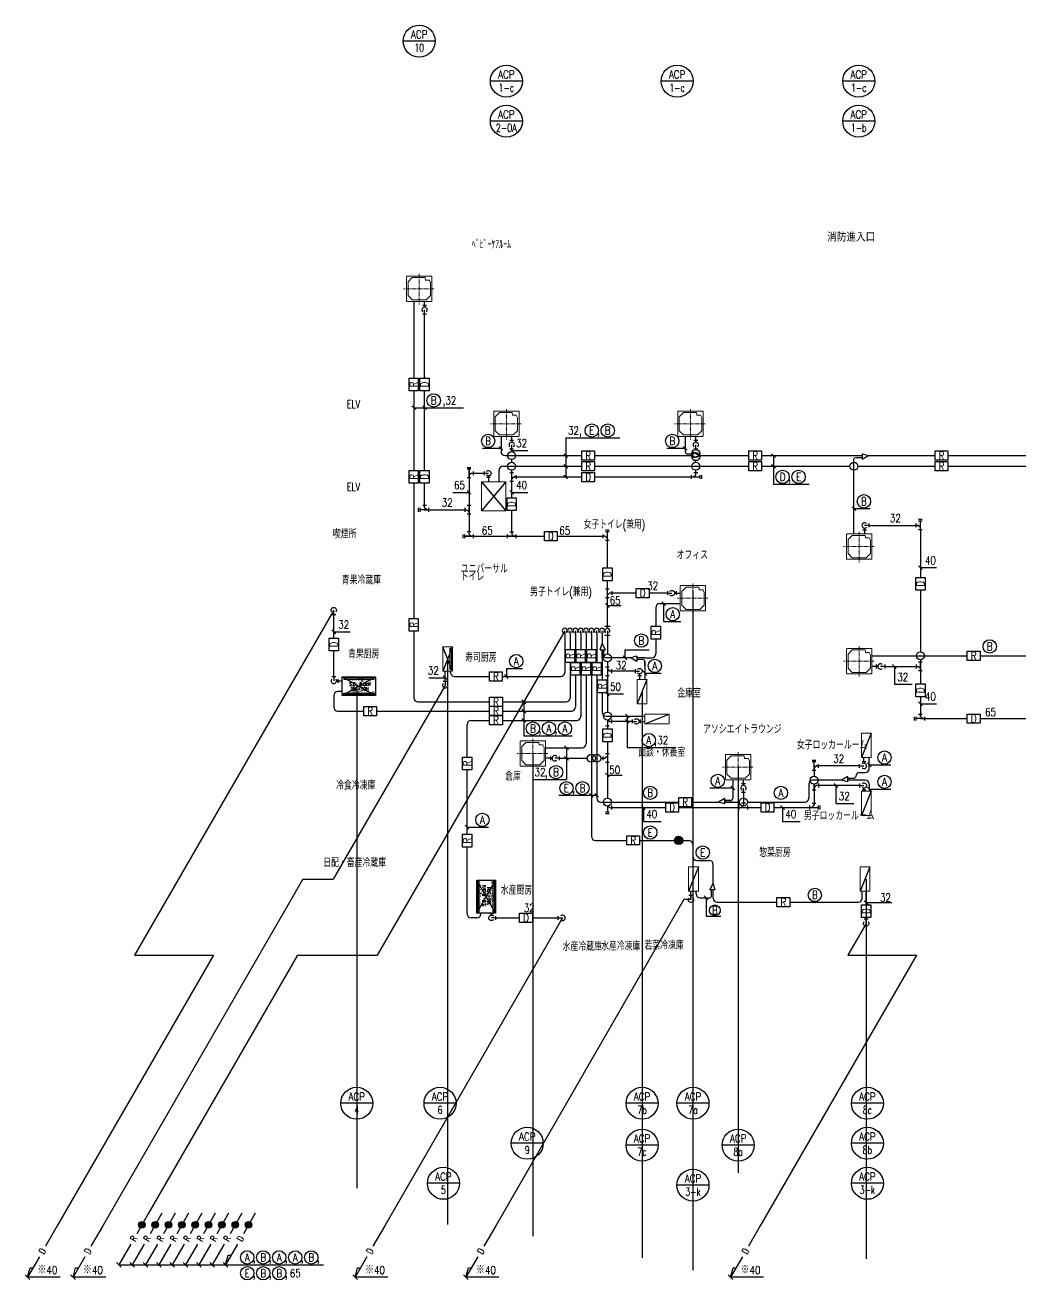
# Model space of a CAD drawing. Header units: millimetres. Extents: x -150 to 175142, y -150 to 51725.
# Drawn here: x 99119 to 136440, y 4685 to 51725 of the extents above; entities that cross this region are included whole.
import ezdxf
from ezdxf.enums import TextEntityAlignment as Align

# ---------------------------------------------------------------- set-up
doc = ezdxf.new("R2010")
doc.units = ezdxf.units.MM
doc.header["$LTSCALE"] = 0.2
doc.linetypes.add('CENTER2', pattern=[1.125, 0.75, -0.125, 0.125, -0.125])
doc.layers.get('Defpoints').update_dxf_attribs({"color": 5})
for name, color, linetype in [('10機器､器具', 2, 'Continuous'), ('1_機器番号', 3, 'Continuous'), ('35R（冷媒管）', 4, 'Continuous'), ('36D（ドレン管）', 6, 'Continuous'), ('91引出線､表', 7, 'Continuous'), ('92設備記述', 3, 'Continuous'), ('A_室名', 8, 'Continuous')]:
    doc.layers.add(name, color=color, linetype=linetype)
doc.layers.add('hojo', color=165, linetype='Continuous', plot=False)
doc.styles.add('Dim', font='simplex.shx', dxfattribs={"width": 0.8, "bigfont": 'extfont2.shx'})
doc.styles.add('ROMANS', font='romans.shx', dxfattribs={"bigfont": 'bigfont.shx'})
doc.styles.get("Standard").update_dxf_attribs({"font": 'simplex.shx', "width": 0.8, "bigfont": 'extfont2.shx'})

# ---------------------------------------------------------------- blocks, each defined once
blk = doc.blocks.new('空調機（ACP）')
at = {"color": 0, "lineweight": 20}
blk.add_lwpolyline([(-455, 455), (455, 455), (455, -455), (-455, -455)], close=True, dxfattribs=at)
blk = doc.blocks.new('天カセ全周_2.8-9.0kW')
at = {"linetype": 'Continuous', "lineweight": 20}
for p, q in [((930, 950), (20, 950)), ((0, 20), (0, 930)), ((75, 475), (35, 475)), ((55, 736), (214, 895)), ((55, 214), (55, 736)), ((55, 495), (55, 455)), ((698, 895), (214, 895)), ((708, 797), (698, 895)), ((845, 797), (708, 797)), ((895, 703), (845, 797)), ((895, 214), (895, 703)), ((950, 20), (950, 930)), ((930, 0), (20, 0)), ((214, 55), (55, 214)), ((736, 55), (214, 55)), ((895, 214), (736, 55))]:
    blk.add_line(p, q, dxfattribs=at)
for centre, start, end in [((20, 930), 90, 180), ((930, 930), 0, 90), ((20, 20), 180, 270), ((930, 20), 270, 0)]:
    blk.add_arc(centre, 20, start, end, dxfattribs=at)
at = {"layer": 'Defpoints', "linetype": 'CENTER2', "lineweight": 9, "ltscale": 1000}
for p, q in [((475, 1027.682024), (475, -117.634942)), ((1027.682024, 475), (-117.634942, 475))]:
    blk.add_line(p, q, dxfattribs=at)
blk = doc.blocks.new('天カセ2方向_5.6-8.0kW')
at = {"layer": '10機器､器具', "linetype": 'Continuous'}
for p, q in [((0, 700), (1245, 0)), ((0, 0), (1245, 700))]:
    blk.add_line(p, q, dxfattribs=at)
for points in [[(0, 0), (0, 700), (1245, 700), (1245, 0)], [(51, 660), (51, 614), (1194, 614), (1194, 660)], [(51, 40), (51, 86), (1194, 86), (1194, 40)]]:
    blk.add_lwpolyline(points, close=True, dxfattribs=at)
at = {"layer": 'hojo', "style": 'Dim'}
for s, width, p in [('天カセ2方向', 0.83, (265, 541)), ('5.6～8.0kW', 0.83, (260, 366)), ('（自動昇降パネル付）', 0.6, (231, 21)), ('350+50H', 0.83, (295, 190))]:
    blk.add_text(s, height=125, dxfattribs=dict(at, width=width)).set_placement(p)
blk = doc.blocks.new('P3')
at = {"color": 0, "linetype": 'ByBlock', "lineweight": -2}
blk.add_line((108, 0), (0, 0), dxfattribs=at)
at = {"color": 2, "linetype": 'ByBlock', "lineweight": 30}
blk.add_line((108, 47), (108, -47), dxfattribs=at)
blk.add_arc((0, 0), 67.3, 44.999, 315.001, dxfattribs=at)
blk = doc.blocks.new('P3-1')
at = {"color": 2, "linetype": 'ByBlock', "lineweight": 30}
blk.add_line((0, -47), (0, 47), dxfattribs=at)
at = {"color": 0, "linetype": 'ByBlock', "lineweight": -2}
blk.add_line((0, 0), (40, 0), dxfattribs=at)
blk = doc.blocks.new('P1')
at = {"color": 2, "linetype": 'ByBlock', "lineweight": 30}
for p, q in [((-148, 47), (-148, -47)), ((-108, 47), (-108, -47)), ((108, 47), (108, -47)), ((47, -108), (-47, -108))]:
    blk.add_line(p, q, dxfattribs=at)
at = {"color": 0, "linetype": 'ByBlock', "lineweight": -2}
for p, q in [((108, 0), (-108, 0)), ((54, 0), (0, -54)), ((0, -54), (0, -108))]:
    blk.add_line(p, q, dxfattribs=at)
blk = doc.blocks.new('R分岐')
at = {"color": 0, "linetype": 'ByBlock', "lineweight": -2}
for p, q in [((-360, 0), (-158, 0)), ((-315, 45), (-158, 45)), ((-158, -45), (-158, 90)), ((-158, 90), (0, 0)), ((-158, -45), (0, 0))]:
    blk.add_line(p, q, dxfattribs=at)
blk.add_arc((-315, 90), 45, 180, 270, dxfattribs=at)
blk = doc.blocks.new('P2')
at = {"color": 2, "linetype": 'ByBlock', "lineweight": 30}
for p, q in [((-108, 47), (-108, -47)), ((108, 47), (108, -47)), ((-47, -108), (47, -108))]:
    blk.add_line(p, q, dxfattribs=at)
at = {"color": 0, "linetype": 'ByBlock', "lineweight": -2}
for p, q in [((108, 0), (-108, 0)), ((54, 0), (0, -54)), ((0, -108), (0, -54))]:
    blk.add_line(p, q, dxfattribs=at)
blk = doc.blocks.new('R')
at = {"layer": 'hojo'}
blk.add_lwpolyline([(-200, 145), (200, 145), (200, -145), (-200, -145)], close=True, dxfattribs=at)
at = {"layer": '35R（冷媒管）', "color": 3, "width": 0.8}
blk.add_text('R', height=250, dxfattribs=at).set_placement((0, -126), align=Align.CENTER)
blk = doc.blocks.new('D')
at = {"layer": 'hojo'}
blk.add_lwpolyline([(-200, 145), (200, 145), (200, -145), (-200, -145)], close=True, dxfattribs=at)
at = {"layer": '36D（ドレン管）', "color": 3, "width": 0.8}
blk.add_text('D', height=250, dxfattribs=at).set_placement((0, -123), align=Align.CENTER)
blk = doc.blocks.new('火災感知用ヘッド')
at = {"layer": '10機器､器具'}
for p, q in [((-79.0528, -12.2071), (12.207, 79.0527)), ((-78.1739, 16.9922), (-16.9922, 78.1738)), ((-72.461, -33.8868), (33.8867, 72.4609)), ((-61.4746, -51.1719), (51.1718, 61.4746)), ((-46.8506, -64.8438), (64.8437, 46.8506)), ((-28.4912, -74.7559), (74.7558, 28.4912)), ((-5.2735, -79.834), (79.834, 5.2734)), ((27.832, -75), (75, -27.8321))]:
    blk.add_line(p, q, dxfattribs=at)
blk.add_circle((0, 0), 80, dxfattribs=at)
blk = doc.blocks.new('*U19')
at = {"layer": '35R（冷媒管）'}
blk.add_line((0, -101), (0, 11), dxfattribs=at)
at = {"layer": '35R（冷媒管）', "color": 2}
blk.add_arc((0, 11), 90, 315, 225, dxfattribs=at)
blk = doc.blocks.new('*U20')
at = {"layer": '35R（冷媒管）', "color": 0, "linetype": 'ByBlock', "lineweight": -2, "transparency": 16777216}
for p in [(-1400, 0), (-1200, 0), (-1000, 0), (-800, 0), (-600, 0), (-400, 0), (-200, 0), (0, 0)]:
    blk.add_blockref('*U19', p, dxfattribs=at)
blk = doc.blocks.new('*U21')
at = {"layer": '35R（冷媒管）'}
for p, q in [((603, 1011), (157, 239)), ((-68, -151), (-514, -923))]:
    blk.add_line(p, q, dxfattribs=at)
at = {"layer": '91引出線､表'}
blk.add_line((-603, -835), (-426, -1011), dxfattribs=at)
at = {"layer": '10機器､器具', "xscale": 1.5, "yscale": 1.5, "zscale": 1.5}
blk.add_blockref('火災感知用ヘッド', (349, 572), dxfattribs=at)
at = {"layer": '35R（冷媒管）', "color": 3, "width": 0.8}
blk.add_text('R', height=250, rotation=60, dxfattribs=at).set_placement((152, -8), align=Align.CENTER)
blk = doc.blocks.new('*U22')
at = {"layer": '35R（冷媒管）', "color": 0, "linetype": 'ByBlock', "lineweight": -2, "transparency": 16777216}
for p in [(0, 0), (500, 0), (1000, 0), (1500, 0), (2000, 0), (2500, 0), (3000, 0), (3500, 0)]:
    blk.add_blockref('*U21', p, dxfattribs=at)

msp = doc.modelspace()

# ---------------------------------------------------------------- linework, layer by layer
at = {"color": 2, "linetype": 'ByBlock', "lineweight": 30}
for p, q in [((120870, 25461), (121012, 25461)), ((121102, 25693), (121102, 25552)), ((120870, 22233), (121012, 22233)), ((120870, 22173), (121012, 22173)), ((121102, 22465), (121102, 22324))]:
    msp.add_line(p, q, dxfattribs=at)
at = {"layer": '10機器､器具'}
for p, q in [((116225, 34606), (117135, 33514)), ((117135, 34606), (116225, 33514)), ((115136, 28421, -800), (114772, 27511, -800)), ((115136, 27511, -800), (114772, 28421, -800)), ((122423, 27188), (122059, 26278)), ((122345, 25533), (123255, 25897)), ((130830, 25181), (130466, 24271)), ((130830, 23004), (130466, 22094)), ((124351, 20167), (123987, 19257)), ((130779, 20167), (130415, 19257))]:
    msp.add_line(p, q, dxfattribs=at)
at = {"layer": '10機器､器具', "linetype": 'Continuous', "elevation": -800}
msp.add_lwpolyline([(115097, 27563), (115051, 27563), (115051, 28370), (115097, 28370)], close=True, dxfattribs=at)
at = {"layer": '1_機器番号'}
for p, q in [((114490, 51125), (113290, 51125)), ((117755, 49625), (116555, 49625)), ((124155, 49625), (122955, 49625)), ((130962, 49625), (129762, 49625)), ((117755, 48125), (116555, 48125)), ((130962, 48125), (129762, 48125)), ((112147, 11306), (110947, 11306)), ((115269, 11306, -800), (114069, 11306, -800)), ((122841, 11306), (121641, 11306)), ((124750, 11306), (123550, 11306)), ((131286, 11306), (130086, 11306)), ((118539, 9806), (117339, 9806)), ((122841, 9738), (121641, 9738)), ((126443, 9738), (125243, 9738)), ((131286, 9806), (130086, 9806)), ((115396, 8306, -800), (114196, 8306, -800)), ((124750, 8238), (123550, 8238)), ((131286, 8306), (130086, 8306))]:
    msp.add_line(p, q, dxfattribs=at)
for centre in [(113890, 51125), (117155, 49625), (123555, 49625), (130362, 49625), (117155, 48125), (130362, 48125), (111547, 11306), (114669, 11306, -800), (122241, 11306), (124150, 11306), (130686, 11306), (117939, 9806), (130686, 9806), (122241, 9738), (125843, 9738), (114796, 8306, -800), (124150, 8238), (130686, 8306)]:
    msp.add_circle(centre, 600, dxfattribs=at)
at = {"layer": '35R（冷媒管）'}
for p, q in [((113690, 41369), (113690, 38490)), ((113690, 38010), (113690, 35031)), ((116955, 36305), (116955, 35737)), ((123856, 36305), (123856, 35722)), ((117105, 35587), (119983, 35587)), ((120463, 35587), (124160, 35587)), ((124396, 35587), (126241, 35587)), ((126721, 35587), (130486, 35587)), ((130182, 32652), (130182, 35452)), ((130722, 35587), (133224, 35587)), ((133704, 35587), (143506, 35587)), ((116880, 34606), (116880, 35037)), ((117030, 35187), (119983, 35187)), ((120463, 35187), (126241, 35187)), ((126721, 35187), (130032, 35187)), ((130332, 35187), (133224, 35187)), ((133704, 35187), (143506, 35187)), ((113690, 34551), (113690, 29484)), ((122756, 29886), (122756, 29187)), ((122906, 30036), (123675, 30036)), ((113690, 29004), (113690, 26504)), ((119341, 28909), (119341, 27836)), ((119541, 28909), (119541, 28316)), ((119741, 28909), (119741, 27836)), ((119941, 28909), (119941, 28316)), ((120141, 28909), (120141, 27836)), ((120341, 28909), (120341, 28316)), ((120541, 28909), (120541, 27836)), ((120741, 28909), (120741, 28545)), ((122756, 28707), (122756, 28155)), ((120741, 28296), (120741, 27176)), ((119341, 27836), (119341, 27457)), ((119541, 27836), (119541, 26504)), ((119941, 27836), (119941, 25809)), ((120341, 27836), (120341, 21313)), ((121808, 28005), (120876, 28005)), ((122348, 28005), (122606, 28005)), ((122348, 27870), (122348, 27188)), ((122348, 27723), (122348, 27859)), ((130857, 28081), (134432, 28081)), ((134912, 28081), (137924, 28081)), ((115062, 27457, -800), (115062, 27511, -800)), ((115212, 27307, -800), (116524, 27307, -549)), ((117004, 27307, -457), (119195, 27307, 126)), ((119741, 27356), (119741, 26159)), ((120141, 27356), (120141, 24786)), ((120541, 27356), (120541, 22745)), ((110689, 26590), (110689, 26159)), ((111007, 26740), (110839, 26740)), ((113840, 26354), (116527, 26354)), ((117007, 26354), (119391, 26354)), ((120741, 26696), (120741, 25973)), ((110839, 26009), (111810, 26009)), ((112290, 26009), (116527, 26009)), ((117007, 26009), (119591, 26009)), ((115684, 24283), (115684, 25509)), ((115834, 25659), (116527, 25659)), ((117007, 25659), (119791, 25659)), ((120891, 25823), (122345, 25823)), ((118607, 24636), (119991, 24636)), ((130756, 23857), (130756, 24271)), ((115684, 21390), (115684, 23803)), ((130254, 23554), (130254, 23557)), ((130404, 23707), (130606, 23707)), ((125643, 23436), (125643, 22730)), ((128489, 23269), (128489, 22745)), ((129714, 23419), (128639, 23419)), ((130606, 23419), (129950, 23419)), ((130756, 23269), (130756, 23004)), ((120691, 22595), (123618, 22595)), ((124098, 22595), (125103, 22595)), ((125339, 22595), (125893, 22595)), ((126193, 22595), (128339, 22595)), ((115684, 18406), (115684, 20910)), ((120491, 21163), (121670, 21163)), ((122150, 21163), (123990, 21163)), ((124140, 21013), (124140, 20563)), ((124290, 20413), (124761, 20413)), ((124911, 19547), (124911, 20263)), ((124911, 18995), (124911, 19310)), ((124268, 19157), (124268, 19257)), ((124418, 19007), (124776, 19007)), ((125061, 18845), (127294, 18845)), ((127774, 18845), (130340, 18845)), ((130490, 18995), (130490, 19256)), ((116204, 18406), (116204, 18431)), ((116054, 18256), (115834, 18256))]:
    msp.add_line(p, q, dxfattribs=at)
for centre, start, end in [((117105, 35737), 180, 270), ((117030, 35037), 90, 180), ((122906, 29886), 90, 180), ((122606, 28155), 270, 0), ((115212, 27457, -800), 180, 270), ((119191, 27457), 270, 0), ((110839, 26590), 90, 180), ((113840, 26504), 180, 270), ((119391, 26504), 270, 0), ((110839, 26159), 180, 270), ((119591, 26159), 270, 0), ((120891, 25973), 180, 270), ((115834, 25509), 90, 180), ((119791, 25809), 270, 0), ((119991, 24786), 270, 0), ((130404, 23557), 90, 180), ((130606, 23857), 270, 360), ((128639, 23269), 90, 180), ((130606, 23269), 0.0007, 90.0006), ((120691, 22745), 180, 270), ((128339, 22745), 270, 0), ((120491, 21313), 180, 270), ((123990, 21013), 0, 90), ((124290, 20563), 180, 270), ((124761, 20263), 0, 90), ((124418, 19157), 180, 270), ((125061, 18995), 180, 270), ((130340, 18995), 270, 0), ((115834, 18406), 180, 270), ((116054, 18406), 270, 0)]:
    msp.add_arc(centre, 150, start, end, dxfattribs=at)
at = {"layer": '36D（ドレン管）'}
for p, q in [((114090, 41186), (114090, 41369)), ((114090, 38490), (114090, 41051)), ((114090, 35031), (114090, 38010)), ((117355, 36122), (117355, 36305)), ((124256, 36122), (124256, 36305)), ((117355, 35737), (117355, 35987)), ((124256, 35817), (124256, 35825)), ((117355, 35337), (117355, 35437)), ((124256, 35337), (124256, 35397)), ((115758, 35085), (115758, 33084)), ((115893, 34924), (116480, 34924)), ((117355, 34004), (117355, 35037)), ((124256, 34922), (124256, 35037)), ((114090, 33715), (114090, 34551)), ((116480, 34789), (116480, 34708)), ((116480, 34708), (116480, 34606)), ((117436, 34787), (119983, 34787)), ((120463, 34787), (124256, 34787)), ((114090, 33553), (115671, 33553)), ((115758, 33839), (115758, 32726)), ((117355, 33084), (117355, 33524)), ((117355, 32726), (117355, 33524)), ((130743, 32969), (132594, 32969)), ((115596, 32564), (118582, 32564)), ((119062, 32564), (120779, 32564)), ((130582, 32835), (130582, 32754)), ((130582, 32754), (130582, 32652)), ((132674, 32808), (132674, 31021)), ((120941, 31375), (120941, 32403)), ((120941, 29112), (120941, 30895)), ((122025, 30432), (121102, 30432)), ((123195, 30432), (122505, 30432)), ((123458, 30432), (123675, 30432)), ((132674, 30541), (132674, 28231)), ((110689, 28744), (110689, 29634)), ((120941, 29022), (120941, 28155)), ((110689, 27302), (110689, 28264)), ((120941, 27855), (120941, 25973)), ((132674, 27931), (132674, 27029)), ((114862, 27108, -800), (114862, 27511, -800)), ((121987, 27506), (121102, 27506)), ((122148, 27372), (122148, 27188)), ((131013, 27681), (130857, 27681)), ((131074, 27681), (131013, 27681)), ((131336, 27681), (132594, 27681)), ((110790, 27140), (110851, 27140)), ((110851, 27140), (111007, 27140)), ((132674, 26549), (132674, 25806)), ((120941, 25673), (120941, 25338)), ((120969, 25675), (121022, 25623)), ((121022, 25623), (121102, 25623)), ((121865, 25623), (121102, 25623)), ((122161, 25623), (122242, 25623)), ((122242, 25623), (122345, 25623)), ((132674, 25725), (134432, 25725)), ((134912, 25725), (141693, 25725)), ((120941, 24858), (120941, 22745)), ((118811, 24240), (118607, 24240)), ((118838, 24240), (118758, 24240)), ((119134, 24240), (120191, 24240)), ((120691, 24240), (120779, 24240)), ((130556, 24168), (130556, 24271)), ((130556, 24088), (130556, 24168)), ((128689, 23953), (128689, 23569)), ((130394, 23953), (128770, 23953)), ((126043, 23253), (126043, 23436)), ((128689, 23269), (128689, 22476)), ((128689, 23057), (128689, 23269)), ((128689, 23138), (128770, 23219)), ((128851, 23219), (128770, 23219)), ((130394, 23219), (128851, 23219)), ((130556, 23084), (130556, 23004)), ((126043, 22956), (126043, 22475)), ((130556, 23004), (130556, 23004)), ((120941, 22445), (120941, 22233)), ((120941, 22445), (120941, 22233)), ((120969, 22447), (121022, 22395)), ((121022, 22395), (121102, 22395)), ((121102, 22395), (123128, 22395)), ((123608, 22395), (126704, 22395)), ((127184, 22395), (128689, 22395)), ((128689, 22395), (128689, 22395)), ((124070, 19007), (124070, 19257)), ((130640, 18750), (130640, 19256)), ((116600, 18391), (116600, 18431)), ((116761, 18256), (117651, 18256)), ((118131, 18256), (119194, 18256)), ((130640, 18044), (130640, 18270)), ((107746, 7190), (107300, 6418)), ((100324, 6718), (99878, 5946)), ((102031, 6718), (101585, 5946)), ((112601, 6718), (112155, 5946)), ((116757, 6718), (116311, 5946)), ((126673, 6718), (126227, 5946)), ((107075, 6028), (106629, 5256)), ((99653, 5556), (99207, 4784)), ((101360, 5556), (100914, 4784)), ((111930, 5556), (111484, 4784)), ((116086, 5556), (115640, 4784)), ((126002, 5556), (125556, 4784))]:
    msp.add_line(p, q, dxfattribs=at)
at = {"layer": '36D（ドレン管）', "color": 2}
for p, q in [((120841, 29189), (121041, 29189)), ((120841, 28855), (121041, 28855))]:
    msp.add_line(p, q, dxfattribs=at)
at = {"layer": '36D（ドレン管）', "color": 2, "linetype": 'ByBlock', "lineweight": 30}
for p, q in [((128619, 23057), (128760, 23057)), ((128851, 23290), (128851, 23148))]:
    msp.add_line(p, q, dxfattribs=at)
at = {"layer": '36D（ドレン管）', "color": 2}
for points in [[(106629, 5256), (106726, 5615), (106837, 5615)], [(99207, 4784), (99303, 5144), (99414, 5144)], [(100914, 4784), (101010, 5144), (101122, 5144)], [(111484, 4784), (111580, 5144), (111691, 5144)], [(115640, 4784), (115736, 5144), (115847, 5144)], [(125556, 4784), (125653, 5144), (125764, 5144)]]:
    msp.add_lwpolyline(points, dxfattribs=at)
msp.add_arc((120941, 29022), 90, 315, 225, dxfattribs=at)
at = {"layer": '91引出線､表'}
for p, q in [((113619, 37452), (113761, 37311)), ((113690, 37381), (115544, 37381)), ((114019, 37452), (114161, 37311)), ((119381, 36257), (121407, 36257)), ((119381, 36257), (119381, 34787)), ((116266, 35862), (116955, 35862)), ((116884, 35933), (117026, 35791)), ((117284, 35850), (117426, 35709)), ((117355, 35780), (117963, 35780)), ((123167, 35862), (123856, 35862)), ((123786, 35933), (123927, 35791)), ((119310, 35658), (119451, 35516)), ((127098, 35658), (127239, 35516)), ((127169, 35587), (127169, 34517)), ((119310, 35258), (119451, 35116)), ((119310, 34858), (119451, 34716)), ((127098, 35258), (127239, 35116)), ((127169, 34517), (128509, 34517)), ((115150, 34208), (115758, 34208)), ((115687, 34279), (115829, 34137)), ((117284, 34279), (117426, 34137)), ((117355, 34208), (117963, 34208)), ((130111, 33671), (130253, 33529)), ((130182, 33600), (130790, 33600)), ((132604, 31457), (132745, 31315)), ((132674, 31386), (133282, 31386)), ((122979, 30107), (123120, 29965)), ((110689, 29795), (103218, 16855)), ((120870, 30036), (121012, 29895)), ((120941, 29966), (121458, 29966)), ((123049, 30036), (123049, 29366)), ((123049, 29366), (123696, 29366)), ((110618, 29050), (110760, 28909)), ((110689, 28979), (111297, 28979)), ((119341, 29022), (112316, 16855)), ((121604, 28304), (122507, 28304)), ((121604, 28005), (121604, 28304)), ((121533, 28075), (121675, 27934)), ((114791, 27331, -800), (114933, 27190, -800)), ((117085, 27378, -428), (117226, 27236, -428)), ((117155, 27611, -428), (117155, 27307, -428)), ((117155, 27611, -428), (117763, 27611, -428)), ((122278, 27501), (122419, 27359)), ((122348, 27430), (122956, 27430)), ((131629, 27752), (131771, 27611)), ((131700, 27681), (131700, 27012)), ((114862, 26974, -800), (110664, 19702, -800)), ((114254, 27261, -800), (114862, 27261, -800)), ((131700, 27012), (132366, 27012)), ((117740, 26425), (117881, 26283)), ((117810, 26354), (117810, 25084)), ((120870, 26722), (121012, 26581)), ((120941, 26652), (121549, 26652)), ((132604, 26351), (132745, 26209)), ((117740, 26075), (117881, 25933)), ((121619, 25893), (121760, 25752)), ((132674, 26280), (133282, 26280)), ((117740, 25730), (117881, 25588)), ((121619, 25693), (121760, 25552)), ((121689, 25823), (121689, 24650)), ((117810, 25084), (119624, 25084)), ((119338, 24707), (119479, 24565)), ((119409, 24636), (119409, 23447)), ((121689, 24650), (123490, 24650)), ((119338, 24311), (119479, 24169)), ((130685, 24065), (130827, 23924)), ((130756, 23994), (131564, 23994)), ((120870, 23680), (121012, 23539)), ((120941, 23610), (121492, 23610)), ((118138, 23447), (119409, 23447)), ((125643, 23124), (124779, 23124)), ((125572, 23194), (125713, 23053)), ((129438, 23290), (129579, 23148)), ((129508, 23219), (129508, 22549)), ((130685, 23156), (130827, 23014)), ((130756, 23085), (131564, 23085)), ((120541, 22848), (119127, 22848)), ((120270, 22919), (120412, 22777)), ((120470, 22919), (120612, 22777)), ((122220, 22465), (122361, 22324)), ((122291, 22395), (122291, 21875)), ((127434, 22465), (127575, 22324)), ((127505, 22395), (127505, 21875)), ((129508, 22549), (130175, 22549)), ((115613, 21729), (115754, 21588)), ((115684, 21658), (116491, 21658)), ((122291, 21875), (122957, 21875)), ((127505, 21875), (128171, 21875)), ((109527, 19702), (102031, 6718)), ((109527, 19702, -800), (110664, 19702, -800)), ((123813, 18940), (116757, 6718)), ((124070, 18940), (123813, 18940)), ((124567, 19077), (124709, 18936)), ((124638, 19007), (124638, 18323)), ((130570, 18898), (130712, 18757)), ((130640, 18829), (131600, 18829)), ((119262, 18256), (112601, 6718)), ((124638, 18323), (125192, 18323)), ((130640, 18044), (129953, 16855)), ((106176, 16855), (100324, 6718)), ((103218, 16855), (106176, 16855)), ((109326, 16855), (103746, 7190)), ((109326, 16855), (112316, 16855)), ((132526, 16855), (126673, 6718)), ((129953, 16855), (132526, 16855)), ((102629, 5256), (110305, 5256)), ((106541, 5344), (106718, 5168)), ((99119, 4873), (99295, 4696)), ((100438, 4784), (99207, 4784)), ((100826, 4873), (101003, 4696)), ((102145, 4784), (100914, 4784)), ((111396, 4873), (111572, 4696)), ((112715, 4784), (111484, 4784)), ((115551, 4873), (115728, 4696)), ((116870, 4784), (115640, 4784)), ((125468, 4873), (125645, 4696)), ((126787, 4784), (125556, 4784))]:
    msp.add_line(p, q, dxfattribs=at)
for centre, radius in [((114431, 37653), 250), ((120355, 36528), 250), ((120955, 36528), 250), ((116473, 36134), 250), ((123375, 36134), 250), ((127510, 34789), 250), ((128110, 34789), 250), ((130554, 33872), 250), ((123391, 29638), 250), ((122213, 28654), 250), ((135271, 28431), 250), ((117527, 27883, -428), 250), ((122720, 27702), 250), ((118152, 25356), 250), ((118752, 25356), 250), ((119352, 25356), 250), ((122492, 24922), 250), ((131328, 24266), 250), ((119017, 23719), 250), ((125078, 23395), 250), ((131328, 23357), 250), ((119409, 23120), 250), ((120009, 23120), 250), ((122547, 22945), 250), ((127445, 22945), 250), ((116256, 21930), 250), ((122547, 21455), 250), ((124518, 20705), 250), ((128717, 19117), 250), ((124970, 18541), 200), ((107444, 5528), 250), ((108044, 5528), 250), ((108644, 5528), 250), ((109244, 5528), 250), ((109844, 5528), 250), ((107444, 4935), 250), ((108044, 4935), 250), ((108644, 4935), 250)]:
    msp.add_circle(centre, radius, dxfattribs=at)
at = {"layer": 'hojo'}
for p, q in [((124150, 30547), (124150, 5049)), ((114954, 27966, -800), (114954, 6767, -800)), ((111547, 26987), (111547, 8126)), ((122241, 26733), (122241, 5517)), ((118152, 24396), (118152, 6321)), ((125843, 23891), (125843, 8701)), ((130636, 19712), (130636, 5479))]:
    msp.add_line(p, q, dxfattribs=at)
for centre in [(124256, 35667), (117353, 35587), (117353, 35187), (124256, 35547), (124256, 35187), (130182, 35187), (132674, 28081), (120941, 28005), (120941, 25823), (120341, 24240), (120541, 24240), (128689, 23419), (120941, 22595), (126043, 22595)]:
    msp.add_circle(centre, 150, dxfattribs=at)

# ---------------------------------------------------------------- block references
at = {"rotation": 90}
msp.add_blockref('天カセ2方向_5.6-8.0kW', (116750, 18431), dxfattribs=at)
at = {"layer": '10機器､器具'}
for name, p in [('天カセ全周_2.8-9.0kW', (113415, 41369)), ('天カセ全周_2.8-9.0kW', (116680, 36305)), ('天カセ全周_2.8-9.0kW', (123581, 36305)), ('天カセ全周_2.8-9.0kW', (129907, 31702)), ('天カセ全周_2.8-9.0kW', (123675, 29761)), ('天カセ全周_2.8-9.0kW', (129907, 27406)), ('天カセ2方向_5.6-8.0kW', (111007, 26590)), ('天カセ全周_2.8-9.0kW', (117677, 23941)), ('天カセ全周_2.8-9.0kW', (125368, 23436))]:
    msp.add_blockref(name, p, dxfattribs=at)
at = {"layer": '10機器､器具', "yscale": 1.2}
msp.add_blockref('空調機（ACP）', (116680, 34060), dxfattribs=at)
at = {"layer": '10機器､器具', "yscale": 0.4, "rotation": 90}
for p in [(114954, 27966, -800), (122241, 26733), (130648, 24726), (124169, 19712), (130597, 19712)]:
    msp.add_blockref('空調機（ACP）', p, dxfattribs=at)
at = {"layer": '10機器､器具', "xscale": -1, "yscale": 0.4}
msp.add_blockref('空調機（ACP）', (122800, 25715), dxfattribs=at)
at = {"layer": '10機器､器具', "xscale": -1, "yscale": 0.4, "rotation": 90.0005543573792}
msp.add_blockref('空調機（ACP）', (130648, 22549), dxfattribs=at)
at = {"layer": '10機器､器具'}
for p, xscale, yscale, zscale in [((123611, 21163), 2, 2, 2), ((107492, 6750), 1.5, 1.5, 1.5)]:
    msp.add_blockref('火災感知用ヘッド', p, dxfattribs=dict(at, xscale=xscale, yscale=yscale, zscale=zscale))
at = {"layer": '35R（冷媒管）'}
for name, p, xscale, yscale, zscale, rotation in [('R', (113682, 38250), 1.2, 1.2, 1.2, 90), ('R分岐', (130722, 35587), -1.499999999999999, 1.499999999999999, 1.499999999999999, 180), ('R', (113682, 34791), 1.2, 1.2, 1.2, 90), ('R', (113682, 29244), 1.2, 1.2, 1.2, 90), ('R', (122756, 28947), 1.2, 1.2, 1.2, 90), ('R', (119541, 28076), 1.2, 1.2, 1.2, 90), ('R', (119941, 28076), 1.2, 1.2, 1.2, 90), ('R', (120341, 28076), 1.2, 1.2, 1.2, 90), ('R分岐', (120741, 28545), -1.499999999999999, 1.499999999999999, 1.499999999999999, 270.0000000000001), ('R', (119741, 27596), 1.2, 1.2, 1.2, 90), ('R', (120141, 27596), 1.2, 1.2, 1.2, 90), ('R', (120541, 27596), 1.2, 1.2, 1.2, 90), ('R分岐', (121808, 28005), 1.499999999999999, 1.499999999999999, 1.499999999999999, 180), ('R', (120741, 26936), 1.2, 1.2, 1.2, 90), ('R', (115684, 24043), 1.2, 1.2, 1.2, 90), ('R', (115684, 21150), 1.2, 1.2, 1.2, 90), ('R分岐', (124911, 19547), 1.499999999999999, 1.499999999999999, 1.499999999999999, 89.99999999999999)]:
    msp.add_blockref(name, p, dxfattribs=dict(at, xscale=xscale, yscale=yscale, zscale=zscale, rotation=rotation))
for name, p, xscale, yscale, zscale in [('R', (120223, 35587), 1.2, 1.2, 1.2), ('R', (126481, 35587), 1.2, 1.2, 1.2), ('R', (133464, 35587), 1.2, 1.2, 1.2), ('R', (120223, 35187), 1.2, 1.2, 1.2), ('R分岐', (124396, 35587), 1.499999999999999, 1.499999999999999, 1.499999999999999), ('R', (126481, 35187), 1.2, 1.2, 1.2), ('R', (133464, 35187), 1.2, 1.2, 1.2), ('R', (134672, 28081), 1.2, 1.2, 1.2), ('R', (116764, 27307, -592), 1.2, 1.2, 1.2), ('R', (116767, 26354), 1.2, 1.2, 1.2), ('R', (112050, 26009), 1.2, 1.2, 1.2), ('R', (116767, 26014), 1.2, 1.2, 1.2), ('R', (116767, 25664), 1.2, 1.2, 1.2), ('R分岐', (129714, 23419), -1.499999999999999, 1.499999999999999, 1.499999999999999), ('R', (123858, 22595), 1.2, 1.2, 1.2), ('R分岐', (125103, 22595), -1.499999999999999, 1.499999999999999, 1.499999999999999), ('R', (121910, 21163), 1.2, 1.2, 1.2), ('R', (127534, 18845), 1.2, 1.2, 1.2)]:
    msp.add_blockref(name, p, dxfattribs=dict(at, xscale=xscale, yscale=yscale, zscale=zscale))
for name, p in [('*U20', (120741, 29011)), ('*U22', (103144, 6179))]:
    msp.add_blockref(name, p, dxfattribs=at)
at = {"layer": '36D（ドレン管）'}
for name, p, xscale, yscale, zscale, rotation in [('P3', (114090, 41051), 1.499624999999999, 1.499624999999999, 1.499624999999999, 270), ('P3-1', (114090, 41213), -1.499624999999999, 1.499624999999999, 1.499624999999999, 90), ('D', (114090, 38250), 1.2, 1.2, 1.2, 90), ('P3', (117355, 35987), 1.499624999999999, 1.499624999999999, 1.499624999999999, 270), ('P3-1', (117355, 36148), -1.499624999999999, 1.499624999999999, 1.499624999999999, 90), ('P3', (124256, 35987), 1.499624999999999, 1.499624999999999, 1.499624999999999, 270), ('P3-1', (124256, 36148), -1.499624999999999, 1.499624999999999, 1.499624999999999, 90), ('D', (114090, 34791), 1.2, 1.2, 1.2, 90), ('P3-1', (116480, 34762), 1.499624999999999, 1.499624999999999, 1.499624999999999, 90.00000000000001), ('D', (117355, 33764), 1.2, 1.2, 1.2, 90), ('P3-1', (130582, 32808), -1.499624999999999, 1.499624999999999, 1.499624999999999, 270), ('D', (120941, 31135), 1.2, 1.2, 1.2, 90), ('D', (132674, 30781), 1.2, 1.2, 1.2, 90), ('P3-1', (123518, 30432), 1.499624999999999, 1.499624999999999, 1.499624999999999, 180), ('P3', (110689, 29795), -1.499624999999999, 1.499624999999999, 1.499624999999999, 89.9999999999988), ('D', (110689, 28504), 1.2, 1.2, 1.2, 90), ('P3', (110689, 27140), 1.499624999999999, 1.499624999999999, 1.499624999999999, 90.00000000000001), ('P3', (122148, 27506), -1.499624999999999, 1.499624999999999, 1.499624999999999, 359.9999999999598), ('P3-1', (122148, 27345), -1.499624999999999, 1.499624999999999, 1.499624999999999, 270.0000000000678), ('P3-1', (131013, 27681), -1.499624999999999, 1.499624999999999, 1.499624999999999, 180), ('P3', (114862, 26974, -800), 1.499624999999999, 1.499624999999999, 1.499624999999999, 90.00000000006354), ('P3-1', (114862, 27135, -800), 1.499624999999999, 1.499624999999999, 1.499624999999999, 269.9999999999321), ('D', (132674, 26789), 1.2, 1.2, 1.2, 90), ('P3', (122027, 25623), -1.499624999999999, 1.499624999999999, 1.499624999999999, 359.9999999999598), ('D', (120941, 25098), 1.2, 1.2, 1.2, 90), ('P3-1', (118811, 24240), -1.499624999999999, 1.499624999999999, 1.499624999999999, 180.0000000000679), ('P3', (118973, 24240), 1.5, 1.5, 1.5, 6.77699479527534e-11), ('P3', (130556, 23953), 1.499624999999999, 1.499624999999999, 1.499624999999999, 180.0000000000403), ('P3-1', (130556, 24114), 1.499624999999999, 1.499624999999999, 1.499624999999999, 269.9999999999322), ('P3', (126043, 23118), 1.499624999999999, 1.499624999999999, 1.499624999999999, 270), ('P3-1', (126043, 23279), -1.499624999999999, 1.499624999999999, 1.499624999999999, 90), ('P3', (130556, 23219), -1.499624999999999, 1.499624999999999, 1.499624999999999, 0.0005543573389932277), ('P3-1', (130556, 23057), -1.499624999999999, 1.499624999999999, 1.499624999999999, 270.0005543574471), ('P3', (124070, 18940), -1.499624999999999, 1.499624999999999, 1.499624999999999, 269.9999999999597), ('P3', (116600, 18256), -1.499624999999999, 1.499624999999999, 1.499624999999999, 179.9999999999322), ('P3-1', (116600, 18418), 1.499624999999999, 1.499624999999999, 1.499624999999999, 269.9999999999321), ('P3', (119262, 18256), 1.499624999999999, 1.499624999999999, 1.499624999999999, 180.0000000000678), ('D', (130640, 18510), 1.2, 1.2, 1.2, 90), ('P3', (130640, 18044), -1.499624999999999, 1.499624999999999, 1.499624999999999, 269.9999999999597)]:
    msp.add_blockref(name, p, dxfattribs=dict(at, xscale=xscale, yscale=yscale, zscale=zscale, rotation=rotation))
at = {"layer": '36D（ドレン管）', "ltscale": 0.2, "yscale": 1.499999999999999, "zscale": 1.499999999999999}
for name, p, xscale, rotation in [('P1', (115758, 34924), -1.499999999999999, 90), ('P2', (117355, 34787), -1.499999999999999, 90), ('P1', (124256, 34787), 1.499999999999999, 180), ('P1', (114090, 33553), -1.499999999999999, 180), ('P2', (115758, 33553), 1.499999999999999, 270), ('P1', (132674, 32969), 1.499999999999999, 270), ('P1', (115758, 32564), -1.499999999999999, 180), ('P2', (117355, 32564), -1.499999999999999, 180), ('P1', (120941, 32564), 1.499999999999999, 270.0000000000274), ('P2', (120941, 30432), -1.499999999999999, 90), ('P2', (132674, 27681), 1.499999999999999, 270), ('P2', (120941, 27506), 1.499999999999999, 89.99999999998789), ('P1', (132674, 25725), -1.499999999999999, 180), ('P2', (120941, 24240), -1.499999999999999, 270.0000000000121), ('P1', (128689, 23953), -1.499999999999999, 89.99999999999257), ('P2', (126043, 22395), 1.499999999999999, 180), ('P1', (128689, 22395), 1.499999999999999, 180)]:
    msp.add_blockref(name, p, dxfattribs=dict(at, xscale=xscale, rotation=rotation))
at = {"layer": '36D（ドレン管）'}
for name, p, xscale, yscale, zscale in [('P3', (116480, 34924), -1.499624999999999, 1.499624999999999, 1.499624999999999), ('D', (120223, 34779), 1.2, 1.2, 1.2), ('P3', (130582, 32969), 1.499624999999999, 1.499624999999999, 1.499624999999999), ('D', (118822, 32564), 1.2, 1.2, 1.2), ('D', (122265, 30432), 1.2, 1.2, 1.2), ('P3', (123357, 30432), -1.499624999999999, 1.499624999999999, 1.499624999999999), ('P3', (131175, 27681), 1.499624999999999, 1.499624999999999, 1.499624999999999), ('P3-1', (110851, 27140), -1.499624999999999, 1.499624999999999, 1.499624999999999), ('D', (134672, 25725), 1.2, 1.2, 1.2), ('P3-1', (122188, 25623), -1.499624999999999, 1.499624999999999, 1.499624999999999), ('D', (123368, 22395), 1.2, 1.2, 1.2), ('D', (126944, 22395), 1.2, 1.2, 1.2), ('D', (117891, 18256), 1.2, 1.2, 1.2)]:
    msp.add_blockref(name, p, dxfattribs=dict(at, xscale=xscale, yscale=yscale, zscale=zscale))

# ---------------------------------------------------------------- texts
at = {"layer": '1_機器番号'}
for s, width, p in [('ACP', 0.8, (113890, 51375)), ('10', 0.7, (113890, 50875)), ('ACP', 0.8, (117155, 49875)), ('ACP', 0.8, (123555, 49875)), ('ACP', 0.8, (130362, 49875)), ('1-c', 0.7, (117155, 49375)), ('1-c', 0.7, (123555, 49375)), ('1-c', 0.7, (130362, 49375)), ('ACP', 0.8, (117155, 48375)), ('ACP', 0.8, (130362, 48375)), ('2-OA', 0.7, (117155, 47875)), ('1-b', 0.7, (130362, 47875)), ('ACP', 0.8, (111547, 11556)), ('ACP', 0.8, (114669, 11556, -800)), ('ACP', 0.8, (122241, 11556)), ('ACP', 0.8, (124150, 11556)), ('ACP', 0.8, (130686, 11556)), ('4', 0.7, (111547, 11056)), ('6', 0.7, (114669, 11056, -800)), ('7b', 0.7, (122241, 11056)), ('7a', 0.7, (124150, 11056)), ('8c', 0.7, (130686, 11056)), ('ACP', 0.8, (117939, 10056)), ('ACP', 0.8, (122241, 9988)), ('ACP', 0.8, (125843, 9988)), ('ACP', 0.8, (130686, 10056)), ('9', 0.7, (117939, 9556)), ('7c', 0.7, (122241, 9488)), ('8a', 0.7, (125843, 9488)), ('8b', 0.7, (130686, 9556)), ('ACP', 0.8, (114796, 8556, -800)), ('ACP', 0.8, (124150, 8488)), ('ACP', 0.8, (130686, 8556)), ('5', 0.7, (114796, 8056, -800)), ('3-k', 0.7, (124150, 7988)), ('3-k', 0.7, (130686, 8056))]:
    msp.add_text(s, height=300, dxfattribs=dict(at, width=width)).set_placement(p, align=Align.MIDDLE_CENTER)
at = {"layer": '36D（ドレン管）', "color": 3, "width": 0.8}
for p in [(107295, 6171), (99873, 5699), (101580, 5699), (112150, 5699), (116306, 5699), (126222, 5699)]:
    msp.add_text('D', height=250, rotation=60, dxfattribs=at).set_placement(p, align=Align.CENTER)
at = {"layer": '92設備記述', "width": 0.8}
for s, p in [('B', (114431, 37653)), ('B', (116473, 36134)), ('E', (120355, 36528)), ('B', (120955, 36528)), ('B', (123375, 36134)), ('32', (117727, 36052)), ('D', (127510, 34789)), ('E', (128110, 34789)), ('65', (115398, 34480)), ('40', (117727, 34480)), ('B', (130554, 33872)), ('32', (131736, 33241)), ('40', (133046, 31658)), ('65', (121233, 30158)), ('A', (123391, 29638)), ('32', (111061, 29251)), ('B', (122213, 28654)), ('B', (135271, 28431)), ('A', (117527, 27883, -428)), ('32', (121456, 27726)), ('A', (122720, 27702)), ('32', (114420, 27532, -800)), ('50', (121245, 26924)), ('40', (133046, 26552)), ('65', (135300, 25970)), ('B', (118152, 25356)), ('A', (118752, 25356)), ('A', (119352, 25356)), ('A', (122492, 24922)), ('32', (123019, 24922)), ('32', (129611, 24225)), ('A', (131328, 24266)), ('32', (118417, 23719)), ('B', (119017, 23719)), ('50', (121218, 23801)), ('A', (125078, 23395)), ('E', (119409, 23120)), ('B', (120009, 23120)), ('B', (122547, 22945)), ('A', (127445, 22945)), ('A', (131328, 23357)), ('A', (116256, 21930)), ('E', (122547, 21455)), ('E', (124518, 20705)), ('B', (128717, 19117)), ('32', (131364, 19019)), ('32', (118010, 18631)), ('B', (124970, 18541)), ('A', (107444, 5528)), ('B', (108044, 5528)), ('A', (108644, 5528)), ('A', (109244, 5528)), ('B', (109844, 5528)), ('E', (107444, 4935)), ('B', (108044, 4935)), ('B', (108644, 4935)), ('65', (109244, 4935))]:
    msp.add_text(s, height=300, dxfattribs=at).set_placement(p, align=Align.MIDDLE)
for s, p in [(',32', (115282, 37653)), ('32,   ,', (120664, 36528)), (',', (127823, 34789)), ('32', (115143, 33825)), ('65', (116645, 32777)), ('65', (119549, 32777)), ('32', (122844, 30704)), ('32', (132218, 27283)), (',', (118465, 25356)), (',', (119065, 25356)), (',', (122791, 24922)), (',', (118695, 23719)), (',', (119722, 23120)), ('32', (130027, 22821)), ('40', (122809, 22147)), ('40', (128023, 22147)), ('※40', (100329, 5056)), ('※40', (102037, 5056)), (',', (107757, 5528)), (',', (108357, 5528)), (',', (108957, 5528)), (',', (109557, 5528)), (',', (110157, 5528)), ('※40', (112606, 5056)), ('※40', (116762, 5056)), ('※40', (126679, 5056)), (',', (107757, 4935)), (',', (108357, 4935)), (',', (108957, 4935))]:
    msp.add_text(s, height=300, dxfattribs=at).set_placement(p, align=Align.MIDDLE_RIGHT)
at = {"layer": 'A_室名', "style": 'ROMANS'}
msp.add_text('消防進入口', height=300, dxfattribs=at).set_placement((129178, 43614))
at = {"layer": 'A_室名', "width": 0.7}
for s, p in [('ﾍﾞﾋﾞｰｹｱﾙｰﾑ', (115857, 43339)), ('ELV', (111181, 37365)), ('ELV', (111181, 34261)), ('女子トイレ(兼用)', (120047, 32847)), ('喫煙所', (110655, 32487)), ('オフィス', (123535, 31698)), ('青果冷蔵庫', (110987, 30760)), ('ユニバーサル', (115447, 31184)), ('トイレ', (115447, 30892)), ('男子トイレ(兼用)', (118047, 30320)), ('青果厨房', (111222, 27989)), ('寿司厨房', (115612, 27859)), ('金庫室', (123561, 26521)), ('アソシエイトラウンジ', (124530, 25168)), ('面談・休養室', (122095, 24306)), ('倉庫', (117110, 23403)), ('冷食冷凍庫', (110774, 23064)), ('惣菜厨房', (126634, 20544, -800)), ('日配・畜産冷蔵庫', (110292, 20164)), ('水産厨房', (116949, 19135)), ('水産冷蔵庫', (119265, 17022)), ('水産冷凍庫', (120708, 17038)), ('若菜冷凍庫', (122331, 17067))]:
    msp.add_text(s, height=300, dxfattribs=at).set_placement(p)
for s, p in [('女子ロッカールーム', (128039, 24579)), ('男子ロッカールーム', (128307, 21925))]:
    msp.add_text(s, height=300, rotation=0.0003, dxfattribs=at).set_placement(p)

doc.saveas('drawing.dxf')
